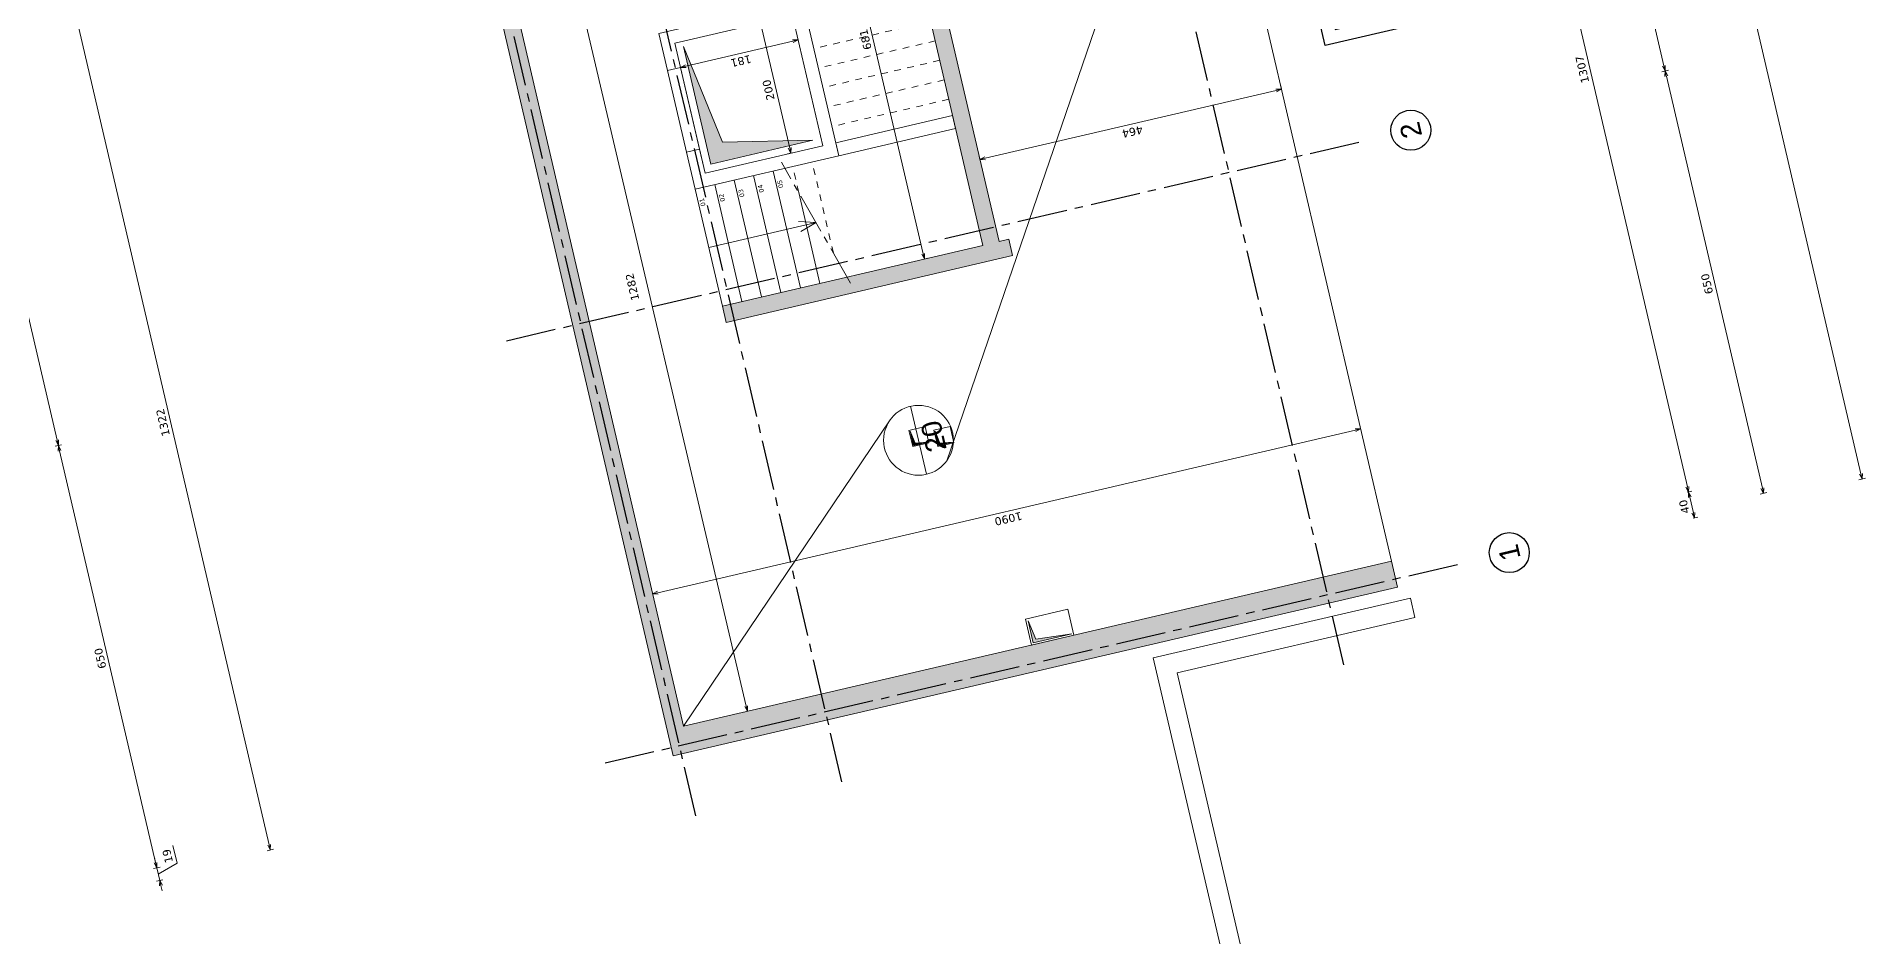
# Model space of a CAD drawing. Header units: metres. Extents: x -49 to 867749, y -579737 to 170817.
# Drawn here: x 867493.55 to 867520.98, y -409046.83 to -409033.33 of the extents above; entities that cross this region are included whole.
import ezdxf
from ezdxf.enums import TextEntityAlignment as Align

# ---------------------------------------------------------------- set-up
doc = ezdxf.new("R2010")
doc.units = ezdxf.units.M
doc.header["$MEASUREMENT"] = 0
doc.header["$PDMODE"] = 3
doc.header["$PDSIZE"] = 0.1
for name, pattern in [('01', [0.15, 0.1, -0.05]), ('04', [0.82, 0.6, -0.08, 0.06, -0.08]), ('AXES2', [1.125, 0.75, -0.125, 0.125, -0.125])]:
    doc.linetypes.add(name, pattern=pattern)
for name, color, linetype in [('00-AXE-0.00', 14, 'AXES2'), ('08-VU-0.08', 56, 'Continuous'), ('BAT_HACHURES', 252, 'Continuous')]:
    doc.layers.add(name, color=color, linetype=linetype)
for name, color, linetype, lineweight in [('ACSP - Bois', 47, 'Continuous', 18), ('ACSP - Béton', 252, 'Continuous', 18), ('ACSP - Cotes', 7, 'Continuous', 18), ('ACSP - Dalle', 250, 'Continuous', 18), ('ACSP - Escalier', 253, 'Continuous', 18), ('ACSP - Trémie', 7, 'Continuous', 18)]:
    doc.layers.add(name, color=color, linetype=linetype, lineweight=lineweight)
doc.styles.add('ARIAL', font='arial.ttf')
doc.styles.add('COT', font='verdana.ttf')
doc.styles.add('locaux 20', font='verdana.ttf', dxfattribs={"height": 0.07})
doc.styles.get("Standard").update_dxf_attribs({"font": 'arial.ttf'})
doc.dimstyles.new('COT50', dxfattribs={"dimtxt": 0.12, "dimasz": 0.08, "dimexe": 0.05, "dimexo": 0, "dimgap": 0.05, "dimtad": 1, "dimdec": 0, "dimlfac": 100, "dimzin": 0, "dimdsep": 46, "dimtxsty": 'COT', "dimblk": 'OPEN30', "dimcen": 0.04, "dimdle": 0.05, "dimclrd": 256, "dimclre": 256, "dimclrt": 6, "dimadec": 0, "dimazin": 0, "dimtm": 1e-09, "dimtfac": 1, "dimtdec": 0, "dimtmove": 1, "dimatfit": 0, "dimldrblk": 'OPEN30', "dimfxl": 0.05, "dimfxlon": 1, "dimtolj": 1, "dimtzin": 0, "dimlwd": -1, "dimlwe": -1, "dimarcsym": 0})

# ---------------------------------------------------------------- blocks, each defined once
blk = doc.blocks.new('_Open30')
at = {"color": 0, "linetype": 'ByBlock', "lineweight": -2}
for p, q in [((-1, 0.27), (0, 0)), ((0, 0), (-1, -0.27)), ((0, 0), (-1, 0))]:
    blk.add_line(p, q, dxfattribs=at)
blk = doc.blocks.new('*D374')
at = {"layer": 'ACSP - Cotes', "transparency": 16777216}
for p, q in [((867518.304, -409040.165), (867518.372, -409040.149)), ((867518.396, -409040.472), (867518.342, -409040.239)), ((867518.395, -409040.555), (867518.463, -409040.539))]:
    blk.add_line(p, q, dxfattribs=at)
at = {"layer": 'Defpoints', "color": 0, "transparency": 16777216}
for p in [(867518.304, -409040.165), (867518.324, -409040.161), (867518.395, -409040.555)]:
    blk.add_point(p, dxfattribs=at)
at = {"layer": 'ACSP - Cotes', "transparency": 16777216, "xscale": 0.08, "yscale": 0.08, "zscale": 0.08}
for p, rotation in [((867518.324, -409040.161), 103.1212703830424), ((867518.414, -409040.55), 283.1212703830424)]:
    blk.add_blockref('_Open30', p, dxfattribs=dict(at, rotation=rotation))
at = {"layer": 'ACSP - Cotes', "color": 6, "transparency": 16777216, "insert": (867518.26, -409040.381), "char_height": 0.12, "attachment_point": 5, "rotation": 103.1213, "style": 'COT'}
blk.add_mtext('\\A1;40', dxfattribs=at)
blk = doc.blocks.new('*D384')
at = {"layer": 'ACSP - Cotes', "transparency": 16777216}
for p, q in [((867515.308, -409027.444), (867515.406, -409027.422)), ((867518.306, -409040.083), (867515.375, -409027.511)), ((867518.304, -409040.165), (867518.372, -409040.149))]:
    blk.add_line(p, q, dxfattribs=at)
at = {"layer": 'Defpoints', "color": 0, "transparency": 16777216}
for p in [(867515.357, -409027.433), (867510.902, -409028.471), (867518.304, -409040.165)]:
    blk.add_point(p, dxfattribs=at)
at = {"layer": 'ACSP - Cotes', "transparency": 16777216, "xscale": 0.08, "yscale": 0.08, "zscale": 0.08}
for p, rotation in [((867515.357, -409027.433), 103.1212702354988), ((867518.324, -409040.161), 283.1212702354988)]:
    blk.add_blockref('_Open30', p, dxfattribs=dict(at, rotation=rotation))
at = {"layer": 'ACSP - Cotes', "color": 6, "transparency": 16777216, "insert": (867516.731, -409033.822), "char_height": 0.12, "attachment_point": 5, "rotation": 103.1213, "style": 'COT'}
blk.add_mtext('\\A1;1307', dxfattribs=at)
blk = doc.blocks.new('*D375')
at = {"layer": 'ACSP - Cotes', "transparency": 16777216}
for p, q in [((867518.021, -409033.835), (867517.924, -409033.857)), ((867519.431, -409040.103), (867517.991, -409033.924)), ((867519.498, -409040.169), (867519.4, -409040.192))]:
    blk.add_line(p, q, dxfattribs=at)
at = {"layer": 'Defpoints', "color": 0, "transparency": 16777216}
for p in [(867517.972, -409033.846), (867518.029, -409033.833), (867519.505, -409040.168)]:
    blk.add_point(p, dxfattribs=at)
at = {"layer": 'ACSP - Cotes', "transparency": 16777216, "xscale": 0.08, "yscale": 0.08, "zscale": 0.08}
for p, rotation in [((867517.972, -409033.846), 103.1212703830424), ((867519.449, -409040.181), 283.1212703830424)]:
    blk.add_blockref('_Open30', p, dxfattribs=dict(at, rotation=rotation))
at = {"layer": 'ACSP - Cotes', "color": 6, "transparency": 16777216, "insert": (867518.601, -409037.039), "char_height": 0.12, "attachment_point": 5, "rotation": 103.1213, "style": 'COT'}
blk.add_mtext('\\A1;650', dxfattribs=at)
blk = doc.blocks.new('*D395')
at = {"layer": 'ACSP - Cotes', "transparency": 16777216}
for p, q in [((867516.399, -409027.318), (867516.497, -409027.296)), ((867517.954, -409033.768), (867516.466, -409027.385)), ((867518.021, -409033.835), (867517.924, -409033.857))]:
    blk.add_line(p, q, dxfattribs=at)
at = {"layer": 'Defpoints', "color": 0, "transparency": 16777216}
for p in [(867516.448, -409027.307), (867511.856, -409028.377), (867518.029, -409033.833)]:
    blk.add_point(p, dxfattribs=at)
at = {"layer": 'ACSP - Cotes', "transparency": 16777216, "xscale": 0.08, "yscale": 0.08, "zscale": 0.08}
for p, rotation in [((867516.448, -409027.307), 103.1212704001085), ((867517.972, -409033.846), 283.1212704001085)]:
    blk.add_blockref('_Open30', p, dxfattribs=dict(at, rotation=rotation))
at = {"layer": 'ACSP - Cotes', "color": 6, "transparency": 16777216, "insert": (867517.101, -409030.602), "char_height": 0.12, "attachment_point": 5, "rotation": 103.1213, "style": 'COT'}
blk.add_mtext('\\A1;671', dxfattribs=at)
blk = doc.blocks.new('*D378')
at = {"layer": 'ACSP - Cotes', "transparency": 16777216}
for p, q in [((867494.004, -409032.667), (867494.102, -409032.644)), ((867497.036, -409045.451), (867494.071, -409032.734)), ((867497.005, -409045.541), (867497.103, -409045.518))]:
    blk.add_line(p, q, dxfattribs=at)
at = {"layer": 'Defpoints', "color": 0, "transparency": 16777216}
for p in [(867494.053, -409032.656), (867491.425, -409033.268), (867494.426, -409046.142)]:
    blk.add_point(p, dxfattribs=at)
at = {"layer": 'ACSP - Cotes', "transparency": 16777216, "xscale": 0.08, "yscale": 0.08, "zscale": 0.08}
for p, rotation in [((867494.053, -409032.656), 103.1212703830424), ((867497.054, -409045.529), 283.1212703830424)]:
    blk.add_blockref('_Open30', p, dxfattribs=dict(at, rotation=rotation))
at = {"layer": 'ACSP - Cotes', "color": 6, "transparency": 16777216, "insert": (867495.444, -409039.118), "char_height": 0.12, "attachment_point": 5, "rotation": 103.1213, "style": 'COT'}
blk.add_mtext('\\A1;1322', dxfattribs=at)
blk = doc.blocks.new('*D380')
at = {"layer": 'ACSP - Cotes', "transparency": 16777216}
for p, q in [((867495.656, -409045.73), (867495.593, -409045.461)), ((867495.303, -409045.809), (867495.4, -409045.786)), ((867495.333, -409045.72), (867495.315, -409045.642)), ((867495.396, -409045.987), (867495.351, -409045.798)), ((867495.396, -409045.987), (867495.351, -409045.798)), ((867495.374, -409045.892), (867495.656, -409045.73)), ((867495.347, -409045.998), (867495.444, -409045.976)), ((867495.414, -409046.065), (867495.432, -409046.143))]:
    blk.add_line(p, q, dxfattribs=at)
at = {"layer": 'Defpoints', "color": 0, "transparency": 16777216}
for p in [(867495.072, -409045.863), (867495.351, -409045.798), (867495.116, -409046.052)]:
    blk.add_point(p, dxfattribs=at)
at = {"layer": 'ACSP - Cotes', "transparency": 16777216, "xscale": 0.08, "yscale": 0.08, "zscale": 0.08}
for p, rotation in [((867495.351, -409045.798), 283.1212703830424), ((867495.396, -409045.987), 103.1212703830424)]:
    blk.add_blockref('_Open30', p, dxfattribs=dict(at, rotation=rotation))
at = {"layer": 'ACSP - Cotes', "color": 6, "transparency": 16777216, "insert": (867495.515, -409045.621), "char_height": 0.12, "attachment_point": 5, "rotation": 103.1213, "style": 'COT'}
blk.add_mtext('\\A1;19', dxfattribs=at)
blk = doc.blocks.new('*D424')
at = {"layer": 'ACSP - Cotes', "transparency": 16777216}
for p, q in [((867493.924, -409039.452), (867493.826, -409039.475)), ((867495.333, -409045.72), (867493.893, -409039.541)), ((867495.303, -409045.809), (867495.4, -409045.786))]:
    blk.add_line(p, q, dxfattribs=at)
at = {"layer": 'Defpoints', "color": 0, "transparency": 16777216}
for p in [(867500.551, -409037.907), (867493.875, -409039.463), (867495.072, -409045.863)]:
    blk.add_point(p, dxfattribs=at)
at = {"layer": 'ACSP - Cotes', "transparency": 16777216, "xscale": 0.08, "yscale": 0.08, "zscale": 0.08}
for p, rotation in [((867493.875, -409039.463), 103.1212703794849), ((867495.351, -409045.798), 283.1212703794849)]:
    blk.add_blockref('_Open30', p, dxfattribs=dict(at, rotation=rotation))
at = {"layer": 'ACSP - Cotes', "color": 6, "transparency": 16777216, "insert": (867494.504, -409042.656), "char_height": 0.12, "attachment_point": 5, "rotation": 103.1213, "style": 'COT'}
blk.add_mtext('\\A1;650', dxfattribs=at)
blk = doc.blocks.new('*D425')
at = {"layer": 'ACSP - Cotes', "transparency": 16777216}
for p, q in [((867492.399, -409032.913), (867492.302, -409032.935)), ((867493.857, -409039.385), (867492.369, -409033.002)), ((867493.924, -409039.452), (867493.826, -409039.475))]:
    blk.add_line(p, q, dxfattribs=at)
at = {"layer": 'Defpoints', "color": 0, "transparency": 16777216}
for p in [(867497.169, -409031.801), (867492.351, -409032.924), (867500.551, -409037.907)]:
    blk.add_point(p, dxfattribs=at)
at = {"layer": 'ACSP - Cotes', "transparency": 16777216, "xscale": 0.08, "yscale": 0.08, "zscale": 0.08}
for p, rotation in [((867492.351, -409032.924), 103.1212703794849), ((867493.875, -409039.463), 283.1212703794849)]:
    blk.add_blockref('_Open30', p, dxfattribs=dict(at, rotation=rotation))
at = {"layer": 'ACSP - Cotes', "color": 6, "transparency": 16777216, "insert": (867493.003, -409036.219), "char_height": 0.12, "attachment_point": 5, "rotation": 103.1213, "style": 'COT'}
blk.add_mtext('\\A1;671', dxfattribs=at)
blk = doc.blocks.new('*D383')
at = {"layer": 'ACSP - Cotes', "transparency": 16777216}
for p, q in [((867507.266, -408981.574), (867507.363, -408981.551)), ((867520.91, -409039.886), (867507.333, -408981.641)), ((867520.879, -409039.976), (867520.977, -409039.953))]:
    blk.add_line(p, q, dxfattribs=at)
at = {"layer": 'Defpoints', "color": 0, "transparency": 16777216}
for p in [(867506.856, -408981.67), (867507.315, -408981.563), (867520.469, -409040.071)]:
    blk.add_point(p, dxfattribs=at)
at = {"layer": 'ACSP - Cotes', "transparency": 16777216, "xscale": 0.08, "yscale": 0.08, "zscale": 0.08}
for p, rotation in [((867507.315, -408981.563), 103.1212703830424), ((867520.928, -409039.964), 283.1212703830424)]:
    blk.add_blockref('_Open30', p, dxfattribs=dict(at, rotation=rotation))
at = {"layer": 'ACSP - Cotes', "color": 6, "transparency": 16777216, "insert": (867514.012, -409010.789), "char_height": 0.12, "attachment_point": 5, "rotation": 103.1213, "style": 'COT'}
blk.add_mtext('\\A1;5997', dxfattribs=at)
blk = doc.blocks.new('*D433')
at = {"layer": 'ACSP - Cotes', "transparency": 16777216}
for p, q in [((867501.281, -409030.971), (867501.232, -409030.982)), ((867504.192, -409043.373), (867501.298, -409031.049)), ((867504.211, -409043.45), (867504.161, -409043.462))]:
    blk.add_line(p, q, dxfattribs=at)
at = {"layer": 'Defpoints', "color": 0, "transparency": 16777216}
for p in [(867501.28, -409030.971), (867501.281, -409030.971), (867504.211, -409043.45)]:
    blk.add_point(p, dxfattribs=at)
at = {"layer": 'ACSP - Cotes', "transparency": 16777216, "xscale": 0.08, "yscale": 0.08, "zscale": 0.08}
for p, rotation in [((867501.28, -409030.971), 103.2129008314159), ((867504.21, -409043.45), 283.2129008314159)]:
    blk.add_blockref('_Open30', p, dxfattribs=dict(at, rotation=rotation))
at = {"layer": 'ACSP - Cotes', "color": 6, "transparency": 16777216, "insert": (867502.484, -409037.085), "char_height": 0.12, "attachment_point": 5, "rotation": 103.2129, "style": 'COT'}
blk.add_mtext('\\A1;1282', dxfattribs=at)
blk = doc.blocks.new('*D434')
at = {"layer": 'ACSP - Cotes', "transparency": 16777216}
for p, q in [((867502.866, -409041.671), (867513.328, -409039.232)), ((867513.395, -409039.165), (867513.418, -409039.262)), ((867502.777, -409041.64), (867502.799, -409041.738))]:
    blk.add_line(p, q, dxfattribs=at)
at = {"layer": 'Defpoints', "color": 0, "transparency": 16777216}
for p in [(867513.329, -409038.881), (867513.406, -409039.214), (867502.711, -409041.356)]:
    blk.add_point(p, dxfattribs=at)
at = {"layer": 'ACSP - Cotes', "transparency": 16777216, "xscale": 0.08, "yscale": 0.08, "zscale": 0.08}
for p, rotation in [((867513.406, -409039.214), 13.12127038304243), ((867502.788, -409041.689), 193.1212703830424)]:
    blk.add_blockref('_Open30', p, dxfattribs=dict(at, rotation=rotation))
at = {"layer": 'ACSP - Cotes', "color": 6, "transparency": 16777216, "insert": (867508.123, -409040.561), "char_height": 0.12, "attachment_point": 5, "rotation": 193.1213, "style": 'COT'}
blk.add_mtext('\\A1;1090', dxfattribs=at)
blk = doc.blocks.new('*D435')
at = {"layer": 'ACSP - Cotes', "transparency": 16777216}
for p, q in [((867512.219, -409034.12), (867512.207, -409034.071)), ((867507.775, -409035.156), (867512.141, -409034.138)), ((867507.697, -409035.174), (867507.686, -409035.125))]:
    blk.add_line(p, q, dxfattribs=at)
at = {"layer": 'Defpoints', "color": 0, "transparency": 16777216}
for p in [(867512.219, -409034.12), (867512.219, -409034.12), (867507.697, -409035.174)]:
    blk.add_point(p, dxfattribs=at)
at = {"layer": 'ACSP - Cotes', "transparency": 16777216, "xscale": 0.08, "yscale": 0.08, "zscale": 0.08}
for p, rotation in [((867512.219, -409034.12), 13.12127038304243), ((867507.697, -409035.174), 193.1212703830424)]:
    blk.add_blockref('_Open30', p, dxfattribs=dict(at, rotation=rotation))
at = {"layer": 'ACSP - Cotes', "color": 6, "transparency": 16777216, "insert": (867509.984, -409034.756), "char_height": 0.12, "attachment_point": 5, "rotation": 193.1213, "style": 'COT'}
blk.add_mtext('\\A1;464', dxfattribs=at)
blk = doc.blocks.new('*D436')
at = {"layer": 'ACSP - Cotes', "transparency": 16777216}
for p, q in [((867505.313, -409030.031), (867505.366, -409030.019)), ((867506.846, -409036.588), (867505.336, -409030.108)), ((867506.86, -409036.667), (867506.913, -409036.655))]:
    blk.add_line(p, q, dxfattribs=at)
at = {"layer": 'Defpoints', "color": 0, "transparency": 16777216}
for p in [(867505.313, -409030.031), (867505.317, -409030.03), (867506.86, -409036.667)]:
    blk.add_point(p, dxfattribs=at)
at = {"layer": 'ACSP - Cotes', "transparency": 16777216, "xscale": 0.08, "yscale": 0.08, "zscale": 0.08}
for p, rotation in [((867505.317, -409030.03), 103.1212703830424), ((867506.864, -409036.666), 283.1212703830424)]:
    blk.add_blockref('_Open30', p, dxfattribs=dict(at, rotation=rotation))
at = {"layer": 'ACSP - Cotes', "color": 6, "transparency": 16777216, "insert": (867505.981, -409033.374), "char_height": 0.12, "attachment_point": 5, "rotation": 103.1213, "style": 'COT'}
blk.add_mtext('\\A1;681', dxfattribs=at)
blk = doc.blocks.new('*D438')
at = {"layer": 'ACSP - Cotes', "transparency": 16777216}
for p, q in [((867504.359, -409033.143), (867504.457, -409033.12)), ((867504.844, -409035.002), (867504.426, -409033.21)), ((867504.813, -409035.091), (867504.911, -409035.068))]:
    blk.add_line(p, q, dxfattribs=at)
at = {"layer": 'Defpoints', "color": 0, "transparency": 16777216}
for p in [(867504.302, -409033.156), (867504.408, -409033.132), (867504.756, -409035.104)]:
    blk.add_point(p, dxfattribs=at)
at = {"layer": 'ACSP - Cotes', "transparency": 16777216, "xscale": 0.08, "yscale": 0.08, "zscale": 0.08}
for p, rotation in [((867504.408, -409033.132), 103.1212703830424), ((867504.862, -409035.079), 283.1212703830424)]:
    blk.add_blockref('_Open30', p, dxfattribs=dict(at, rotation=rotation))
at = {"layer": 'ACSP - Cotes', "color": 6, "transparency": 16777216, "insert": (867504.526, -409034.131), "char_height": 0.12, "attachment_point": 5, "rotation": 103.1213, "style": 'COT'}
blk.add_mtext('\\A1;200', dxfattribs=at)
blk = doc.blocks.new('*D439')
at = {"layer": 'ACSP - Cotes', "transparency": 16777216}
for p, q in [((867503.284, -409033.774), (867504.891, -409033.399)), ((867504.969, -409033.381), (867504.98, -409033.43)), ((867503.206, -409033.792), (867503.218, -409033.84))]:
    blk.add_line(p, q, dxfattribs=at)
at = {"layer": 'Defpoints', "color": 0, "transparency": 16777216}
for p in [(867504.969, -409033.381), (867504.969, -409033.381), (867503.206, -409033.792)]:
    blk.add_point(p, dxfattribs=at)
at = {"layer": 'ACSP - Cotes', "transparency": 16777216, "xscale": 0.08, "yscale": 0.08, "zscale": 0.08}
for p, rotation in [((867504.969, -409033.381), 13.12127038304243), ((867503.206, -409033.792), 193.1212703830424)]:
    blk.add_blockref('_Open30', p, dxfattribs=dict(at, rotation=rotation))
at = {"layer": 'ACSP - Cotes', "color": 6, "transparency": 16777216, "insert": (867504.113, -409033.696), "char_height": 0.12, "attachment_point": 5, "rotation": 193.1213, "style": 'COT'}
blk.add_mtext('\\A1;181', dxfattribs=at)

msp = doc.modelspace()

# ---------------------------------------------------------------- hatches: boundary and pattern name
at = {"layer": 'ACSP - Bois'}
h = msp.add_hatch(dxfattribs=at)
h.set_pattern_fill('TRIANG', color=256, scale=0.2, style=0)
h.set_pattern_definition([(163.12127, (867409.98126, -409065.97983), (-0.054743143, -0.05126586), [0.0375, -0.0375]), (223.12127, (867409.98126, -409065.97983), (0.017025965, -0.07304188), [0.0375, -0.0375]), (103.12127, (867409.95389, -409066.00546), (-0.071769108, 0.021776023), [0.0375, -0.0375])])
h.paths.add_polyline_path([(867502.69, -409030.386), (867502.746, -409030.629), (867502.22, -409030.752), (867502.164, -409030.508)])
h.paths.add_polyline_path([(867506.194, -409029.826), (867507.741, -409036.462), (867503.836, -409037.372), (867503.892, -409037.616), (867508.187, -409036.615), (867508.13, -409036.371), (867507.984, -409036.405), (867506.437, -409029.769), (867507.21, -409029.589), (867507.153, -409029.345), (867504.384, -409029.991), (867504.441, -409030.234)])
at = {"layer": 'ACSP - Béton'}
h = msp.add_hatch(dxfattribs=at)
h.set_pattern_fill('AR-CONC', color=256, scale=0.04, style=0)
h.set_pattern_definition([(153.12127, (867409.98126, -409065.97983), (-0.0406854, 0.28511173), [0.03, -0.33]), (98.12127, (867409.98126, -409065.97983), (-0.28042215, -0.1223544), [0.024, -0.264]), (203.57267, (867409.97787, -409065.95607), (-0.3211074, 0.16275755), [0.0254961, -0.28045684]), (149.30547, (867409.90335, -409065.998), (-0.0324319, 0.4307809), [0.045, -0.495]), (199.75687, (867409.90065, -409065.9621), (-0.4643463, 0.2756492), [0.0382441, -0.4206852]), (94.30547, (867409.90335, -409065.998), (-0.4643465, 0.2756488), [0.036, -0.396]), (124.12127, (867409.91375, -409065.9545), (0.10264065, 0.269089), [0.03, -0.33]), (69.12127, (867409.91375, -409065.9545), (-0.30458135, 0.0289378), [0.024, -0.264]), (174.57267, (867409.9223, -409065.93207), (-0.20194046, 0.2980269), [0.0254961, -0.28045684]), (140.62127, (867409.98126, -409065.97983), (-0.13078521, -0.02549152), [0, -0.2608, 0, -0.268, 0, -0.265]), (110.62127, (867409.98126, -409065.97983), (-0.1775338, 0.06666589), [0, -0.1528, 0, -0.2548, 0, -0.101]), (70.62127, (867410.00151, -409066.0667), (-0.03968742, 0.21000221), [0, -0.1, 0, -0.312, 0, -0.414]), (60.62127, (867410.0106, -409066.10565), (-0.09195287, 0.21809403), [0, -0.13, 0, -0.2072, 0, -0.294])])
h.paths.add_polyline_path([(867513.96, -409041.589), (867513.869, -409041.199), (867503.251, -409043.674), (867500.284, -409030.946), (867498.406, -409031.384), (867498.148, -409030.274), (867497.904, -409030.331), (867498.22, -409031.684), (867500.097, -409031.247), (867503.098, -409044.12)])
at = {"layer": 'ACSP - Trémie'}
for points in [[(867503.251, -409033.477), (867503.663, -409035.242), (867505.192, -409034.886), (867503.834, -409034.913)], [(867506.649, -409039.248), (867506.699, -409039.464), (867506.916, -409039.413), (867506.723, -409039.429)], [(867507.023, -409039.247), (867507.073, -409039.463), (867507.29, -409039.413), (867507.097, -409039.428)], [(867508.419, -409042.092), (867508.496, -409042.422), (867509.076, -409042.287), (867508.534, -409042.369)]]:
    msp.add_hatch(color=256, dxfattribs=at).paths.add_polyline_path(points)
at = {"layer": 'BAT_HACHURES'}
h = msp.add_hatch(dxfattribs=at)
h.set_pattern_fill('ANSI31', color=256, scale=5, style=0)
h.set_pattern_definition([(148.1213, (867514.95053, -409023.8233), (-0.330077, -0.53073), [])])
edge = h.paths.add_edge_path()
edge.add_line((867503.865, -409026.407), (867482.744, -409031.129))
edge.add_line((867482.744, -409031.129), (867483.578, -409034.785))
edge.add_arc((867483.043, -409041.354), 6.591, 13.9581, 85.3385, ccw=False)
edge.add_arc((867483.042, -409041.359), 6.592, -102.6482, 13.9943, ccw=False)
edge.add_arc((867483.052, -409041.402), 6.552, 119.7404, 257.1908, ccw=False)
edge.add_line((867479.801, -409035.713), (867477.284, -409032.474))
edge.add_line((867477.284, -409032.474), (867443.728, -409040.058))
edge.add_line((867443.728, -409040.058), (867440.812, -409027.171))
edge.add_line((867440.812, -409027.171), (867448.129, -409025.465))
edge.add_line((867448.129, -409025.465), (867448.656, -409027.737))
edge.add_line((867448.656, -409027.737), (867487.168, -409019.006))
edge.add_line((867487.168, -409019.006), (867487.231, -409019.281))
edge.add_line((867487.231, -409019.281), (867501.491, -409015.992))
edge.add_line((867501.491, -409015.992), (867503.865, -409026.407))

# ---------------------------------------------------------------- linework, layer by layer
at = {"layer": '00-AXE-0.00'}
for p, q in [((867513.153, -409042.752), (867499.108, -408982.5)), ((867505.627, -409044.506), (867491.582, -408984.255)), ((867503.436, -409045.017), (867489.391, -408984.765)), ((867513.38, -409034.917), (867500.551, -409037.907)), ((867514.857, -409041.251), (867502.028, -409044.241))]:
    msp.add_line(p, q, dxfattribs=at)
at = {"layer": '00-AXE-0.00', "linetype": 'Continuous'}
for centre in [(867514.159, -409034.735), (867515.636, -409041.07)]:
    msp.add_circle(centre, 0.3, dxfattribs=at)
at = {"layer": '08-VU-0.08'}
msp.add_lwpolyline([(867516.414, -409032.64), (867512.875, -409033.465), (867510.828, -409024.682), (867511.023, -409024.636), (867513.025, -409033.225), (867516.368, -409032.446)], close=True, dxfattribs=at)
at = {"layer": 'ACSP - Bois'}
msp.add_lwpolyline([(867506.194, -409029.826), (867507.741, -409036.462), (867503.836, -409037.372), (867503.892, -409037.616), (867508.187, -409036.615), (867508.13, -409036.371), (867507.984, -409036.405), (867506.437, -409029.769), (867507.21, -409029.589), (867507.153, -409029.345), (867504.384, -409029.991), (867504.441, -409030.234), (867506.194, -409029.826)], dxfattribs=at)
at = {"layer": 'ACSP - Béton'}
for points in [[(867513.96, -409041.589), (867513.869, -409041.199), (867503.251, -409043.674), (867500.284, -409030.946), (867498.406, -409031.384), (867498.148, -409030.274), (867497.904, -409030.331), (867498.22, -409031.684), (867500.097, -409031.247), (867503.098, -409044.12), (867513.96, -409041.589)], [(867503.122, -409033.431), (867504.885, -409033.021), (867505.339, -409034.968), (867503.576, -409035.379), (867503.492, -409035.019), (867503.298, -409035.064), (867503.427, -409035.619), (867505.579, -409035.118), (867505.034, -409032.78), (867502.882, -409033.282), (867503.011, -409033.837), (867503.206, -409033.792), (867503.122, -409033.431)], [(867503.298, -409035.064), (867503.011, -409033.837), (867503.206, -409033.792), (867503.492, -409035.019)]]:
    msp.add_lwpolyline(points, dxfattribs=at)
msp.add_lwpolyline([(867515.932, -409049.402), (867515.864, -409049.11), (867512.301, -409049.945), (867510.655, -409042.874), (867514.22, -409042.045), (867514.152, -409041.753), (867510.295, -409042.65), (867512.078, -409050.301)], close=True, dxfattribs=at)
at = {"layer": 'ACSP - Cotes'}
for points in [[(867507.2, -409039.693), (867510.959, -409028.715)], [(867506.776, -409039.385), (867506.657, -409038.874), (867506.895, -409039.895)], [(867503.251, -409043.674), (867506.352, -409039.076)]]:
    msp.add_lwpolyline(points, dxfattribs=at)
msp.add_circle((867506.776, -409039.385), 0.524, dxfattribs=at)
at = {"layer": 'ACSP - Dalle'}
msp.add_lwpolyline([(867513.869, -409041.199), (867510.959, -409028.715)], dxfattribs=at)
at = {"layer": 'ACSP - Escalier', "linetype": '01'}
for p, q in [((867506.958, -409033.102), (867505.205, -409033.511)), ((867507.026, -409033.394), (867505.273, -409033.803)), ((867507.094, -409033.686), (867505.341, -409034.095)), ((867507.162, -409033.979), (867505.409, -409034.387)), ((867507.23, -409034.271), (867505.477, -409034.679)), ((867504.979, -409035.668), (867504.888, -409035.279)), ((867505.498, -409036.574), (867505.18, -409035.211))]:
    msp.add_line(p, q, dxfattribs=at)
at = {"layer": 'ACSP - Escalier'}
for p, q in [((867504.712, -409037.168), (867504.303, -409035.415)), ((867505.004, -409037.1), (867504.596, -409035.347)), ((867503.836, -409037.372), (867503.427, -409035.619)), ((867504.128, -409037.304), (867503.719, -409035.551)), ((867504.42, -409037.236), (867504.011, -409035.483)), ((867505.296, -409037.032), (867504.979, -409035.668))]:
    msp.add_line(p, q, dxfattribs=at)
at = {"layer": 'ACSP - Escalier', "linetype": '04'}
msp.add_line((867505.757, -409037.027), (867504.719, -409035.216), dxfattribs=at)
at = {"layer": 'ACSP - Escalier'}
msp.add_lwpolyline([(867507.332, -409034.709), (867505.579, -409035.118), (867505.534, -409034.923), (867507.287, -409034.514)], close=True, dxfattribs=at)
for points in [[(867503.631, -409036.496), (867505.238, -409036.121)], [(867504.978, -409036.106), (867505.238, -409036.121), (867505.012, -409036.252)]]:
    msp.add_lwpolyline(points, dxfattribs=at)
at = {"layer": 'ACSP - Trémie'}
for points in [[(867503.576, -409035.379), (867503.122, -409033.431), (867504.885, -409033.021), (867505.339, -409034.968)], [(867506.688, -409039.48), (867506.632, -409039.236), (867506.875, -409039.18), (867506.932, -409039.423)], [(867507.063, -409039.479), (867507.006, -409039.235), (867507.249, -409039.179), (867507.306, -409039.422)], [(867508.471, -409042.457), (867508.38, -409042.068), (867509.013, -409041.92), (867509.104, -409042.31)]]:
    msp.add_lwpolyline(points, close=True, dxfattribs=at)
for points in [[(867503.663, -409035.242), (867503.251, -409033.477), (867503.834, -409034.913), (867505.192, -409034.886), (867503.663, -409035.242)], [(867506.649, -409039.248), (867506.699, -409039.464), (867506.916, -409039.413), (867506.723, -409039.429), (867506.649, -409039.248)], [(867507.023, -409039.247), (867507.073, -409039.463), (867507.29, -409039.413), (867507.097, -409039.428), (867507.023, -409039.247)], [(867508.419, -409042.092), (867508.496, -409042.422), (867509.076, -409042.287), (867508.534, -409042.369), (867508.419, -409042.092)]]:
    msp.add_lwpolyline(points, dxfattribs=at)

# ---------------------------------------------------------------- texts
at = {"layer": '00-AXE-0.00'}
for s, p in [('2', (867514.159, -409034.735)), ('1', (867515.636, -409041.07))]:
    msp.add_text(s, height=0.3, rotation=103.1213, dxfattribs=at).set_placement(p, align=Align.MIDDLE_CENTER)
at = {"layer": 'ACSP - Cotes', "insert": (867506.908, -409039.588), "char_height": 0.3, "width": 0.50644, "attachment_point": 1, "rotation": 103.1213, "style": 'ARIAL'}
msp.add_mtext('20', dxfattribs=at)
at = {"layer": 'ACSP - Escalier', "char_height": 0.07, "width": 0.16916, "attachment_point": 5, "rotation": 103.1213, "style": 'locaux 20'}
for s, insert in [('02', (867503.827, -409035.747)), ('03', (867504.119, -409035.679)), ('04', (867504.411, -409035.611)), ('05', (867504.703, -409035.542)), ('01', (867503.535, -409035.815))]:
    msp.add_mtext(s, dxfattribs=dict(at, insert=insert))

# ---------------------------------------------------------------- dimensions: what is measured, and where the dimension line sits
at = {"layer": 'ACSP - Cotes'}
for p1, p2, distance, picture, middle in [((867520.469, -409040.071), (867506.856, -408981.67), -0.471, '*D383', (867514.012, -409010.789)), ((867506.86, -409036.667), (867505.313, -409030.031), -0.005, '*D436', (867505.981, -409033.374)), ((867494.426, -409046.142), (867491.425, -409033.268), -2.698, '*D378', (867495.444, -409039.118)), ((867504.756, -409035.104), (867504.302, -409033.156), -0.109, '*D438', (867504.526, -409034.131)), ((867503.206, -409033.792), (867504.969, -409033.381), 0, '*D439', (867504.113, -409033.696)), ((867507.697, -409035.174), (867512.219, -409034.12), 0, '*D435', (867509.984, -409034.756)), ((867519.505, -409040.168), (867518.029, -409033.833), 0.058, '*D375', (867518.601, -409037.039)), ((867502.711, -409041.356), (867513.329, -409038.881), -0.341, '*D434', (867508.123, -409040.561)), ((867518.395, -409040.555), (867518.304, -409040.165), -0.02, '*D374', (867518.26, -409040.381)), ((867495.116, -409046.052), (867495.072, -409045.863), -0.287, '*D380', (867495.535, -409045.707))]:
    dim = msp.add_aligned_dim(p1=p1, p2=p2, distance=distance, dimstyle='COT50', dxfattribs=at)
    dim.commit()
    dim.dimension.update_dxf_attribs({"geometry": picture, "text_midpoint": middle})
for base, p1, p2, picture, middle in [((867515.357, -409027.433), (867518.304, -409040.165), (867510.902, -409028.471), '*D384', (867516.731, -409033.822)), ((867516.448, -409027.307), (867518.029, -409033.833), (867511.856, -409028.377), '*D395', (867517.101, -409030.602)), ((867492.351, -409032.924), (867500.551, -409037.907), (867497.169, -409031.801), '*D425', (867493.003, -409036.219)), ((867493.875, -409039.463), (867495.072, -409045.863), (867500.551, -409037.907), '*D424', (867494.504, -409042.656))]:
    dim = msp.add_linear_dim(base=base, p1=p1, p2=p2, angle=283.1213, dimstyle='COT50', dxfattribs=at)
    dim.commit()
    dim.dimension.update_dxf_attribs({"geometry": picture, "text_midpoint": middle})
dim = msp.add_linear_dim(base=(867501.28, -409030.971), p1=(867504.211, -409043.45), p2=(867501.281, -409030.971), angle=103.2129, dimstyle='COT50', dxfattribs=at)
dim.commit()
dim.dimension.update_dxf_attribs({"geometry": '*D433', "text_midpoint": (867502.594, -409037.06), "dimtype": 161})

doc.saveas('drawing.dxf')
